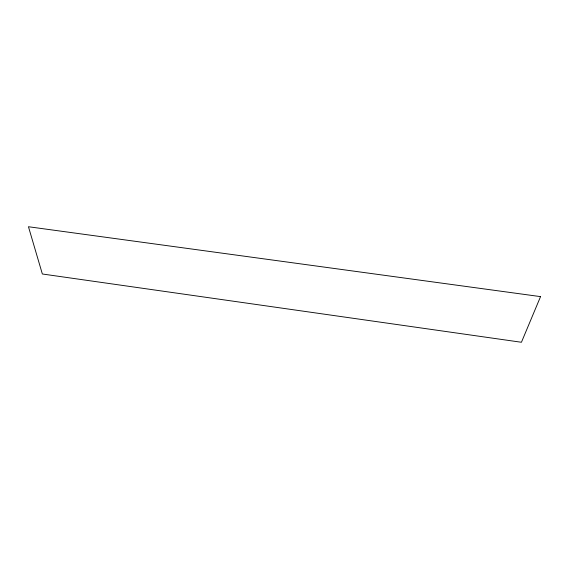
<?xml version="1.0" encoding="UTF-8"?>
<svg xmlns="http://www.w3.org/2000/svg" width="569" height="569" viewBox="0 0 569 569"><rect width="100%" height="100%" fill="white"/><g stroke="black" fill="none" stroke-linecap="round" stroke-linejoin="round"><path stroke-width="0.85" d="M540.55 296.62L521.432 342.268L42.355 273.995L28.45 226.732L540.55 296.62"/></g></svg>
